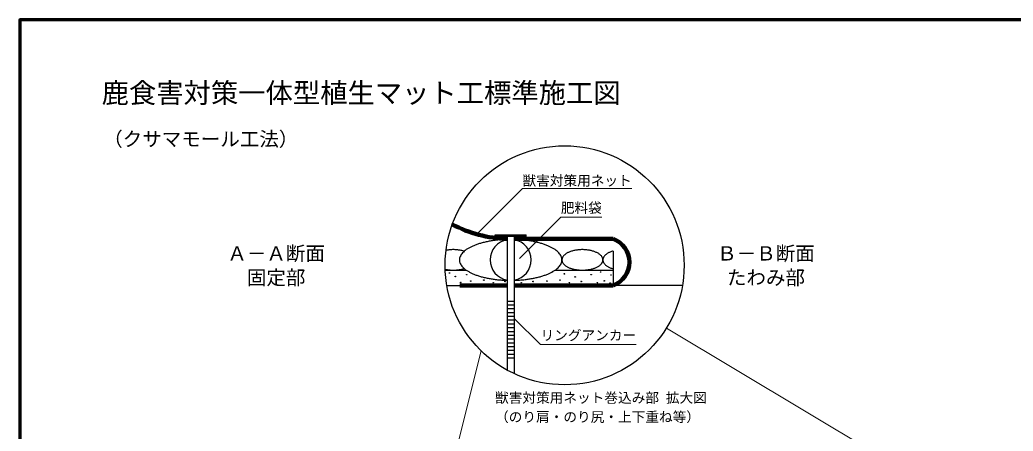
# Model space of a CAD drawing. Units: millimetres, scale not verified. Extents: x 200 to 8200, y 200 to 5838.
# Drawn here: x 200 to 5289, y 3631 to 5740 of the extents above; entities that cross this region are included whole.
import ezdxf
from ezdxf.enums import TextEntityAlignment as Align

# ---------------------------------------------------------------- set-up
doc = ezdxf.new("R2010")
doc.units = ezdxf.units.MM
doc.header["$LTSCALE"] = 20
for name, color, linetype, lineweight in [('C-STR', 7, 'Continuous', 25), ('C-STR-HTXT', 1, 'Continuous', 13), ('C-STR-TXT', 7, 'Continuous', 25), ('C-TTL', 2, 'Continuous', 70)]:
    doc.layers.add(name, color=color, linetype=linetype, lineweight=lineweight)
doc.layers.add('C-TTL-TXT', color=7, linetype='Continuous')
doc.styles.add('ＭＳ ゴシック', font='')
doc.styles.get('ＭＳ ゴシック').set_extended_font_data('MS Gothic')

msp = doc.modelspace()

# ---------------------------------------------------------------- linework, layer by layer
at = {"layer": 'C-STR'}
for p, q in [((2635.95, 4637.79), (2793.74, 4637.83)), ((2635.95, 4630.06), (2635.95, 4637.79)), ((2793.76, 4630.11), (2793.76, 4637.83)), ((2793.76, 4630.11), (2635.95, 4630.06)), ((2696.48, 4630.08), (2696.68, 3944.48)), ((2733.23, 4630.09), (2733.44, 3925.91)), ((3239.85, 4554.8), (3239.85, 4378.08)), ((2379.1, 4456.83), (2452.35, 4456.83)), ((2452.35, 4456.83), (2487.52, 4456.83)), ((2942.19, 4456.83), (3239.85, 4456.83)), ((2387.41, 4378.08), (2452.35, 4378.08)), ((2452.35, 4378.08), (2696.55, 4378.08)), ((3594.79, 4378.08), (3239.85, 4378.08)), ((2696.58, 4298.45), (2733.33, 4298.45)), ((2696.58, 4279.02), (2733.33, 4279.02)), ((2696.59, 4259.58), (2733.34, 4259.58)), ((2696.59, 4240.14), (2733.34, 4240.14)), ((2696.6, 4220.7), (2733.35, 4220.7)), ((2696.61, 4201.27), (2733.36, 4201.27)), ((2696.61, 4181.83), (2733.36, 4181.83)), ((2696.62, 4162.39), (2733.37, 4162.39)), ((2696.62, 4142.96), (2733.37, 4142.96)), ((2696.63, 4123.52), (2733.38, 4123.52)), ((2696.64, 4104.08), (2733.39, 4104.08)), ((2696.64, 4084.64), (2733.39, 4084.64)), ((2696.65, 4065.21), (2733.4, 4065.21)), ((2696.65, 4045.77), (2733.4, 4045.77)), ((2696.66, 4026.33), (2733.41, 4026.33)), ((2696.66, 4006.89), (2733.41, 4006.89))]:
    msp.add_line(p, q, dxfattribs=at)
at = {"layer": 'C-STR', "color": 1, "lineweight": 100}
for p, q in [((2733.23, 4617.24), (3239.85, 4617.24)), ((2454.33, 4378.08), (2696.55, 4378.08)), ((2733.3, 4378.08), (3239.85, 4378.08))]:
    msp.add_line(p, q, dxfattribs=at)
at = {"layer": 'C-STR', "color": 1, "lineweight": 13}
for p, q in [((3512.35, 4159.93), (4876.22, 3342.67)), ((2564.17, 4042.4), (2385.87, 3337.86))]:
    msp.add_line(p, q, dxfattribs=at)
at = {"layer": 'C-STR', "color": 1}
msp.add_circle((2991.1, 4481.58), 612.5, dxfattribs=at)
at = {"layer": 'C-STR'}
for centre in [(2401.37, 4442.24), (2489.63, 4433.68), (2928.74, 4447.33), (2989.85, 4437.78), (3126.93, 4433.68), (3175.65, 4447.33), (3228.67, 4431.84), (2431.18, 4423.96), (2458.93, 4393.52), (2510.16, 4400.66), (2577.2, 4405.8), (2625.34, 4392.57), (2686.03, 4398.56), (2768.82, 4392.57), (2829.51, 4398.56), (2900.55, 4400.66), (2967.59, 4405.8), (3015.73, 4392.57), (3044.97, 4421.87), (3076.42, 4398.56), (3159.21, 4392.57), (3194.06, 4401.9), (3224.31, 4390.42)]:
    msp.add_circle(centre, 1.57, dxfattribs=at)
at = {"layer": 'C-STR', "color": 1, "lineweight": 100}
for centre, radius, start, end in [((2715.45, 5258.3), 641.31, 242.12926, 268.30493), ((3195.53, 4497.66), 127.53, 290.33878, 69.66122)]:
    msp.add_arc(centre, radius, start, end, dxfattribs=at)
at = {"layer": 'C-STR'}
for centre, radius, start, end in [((2628.36, 4335.41), 267.23, 111.77238, 115.39241), ((2648.58, 4284.12), 322.36, 108.53125, 111.7278), ((2666.61, 4229.61), 379.77, 105.62913, 108.49659), ((2681.89, 4174.21), 437.25, 102.99034, 105.60227), ((2694.11, 4120.45), 492.38, 100.55516, 102.96972), ((2703.19, 4070.91), 542.74, 98.27556, 100.53966), ((2709.31, 4028.08), 586.01, 96.11195, 98.26438), ((2712.86, 3994.13), 620.14, 94.03069, 96.10453), ((2714.46, 3970.82), 643.5, 92.00225, 94.02669), ((2714.85, 3959.39), 654.94, 91.60689, 92.00147), ((2714.88, 3960.44), 653.89, 87.99693, 88.39131), ((2715.41, 3973.91), 640.41, 85.96843, 88.00263), ((2717.29, 3999.09), 615.16, 83.88707, 85.9777), ((2721.23, 4034.66), 579.38, 81.7233, 83.90037), ((2727.82, 4078.77), 534.78, 79.44349, 81.74129), ((2737.42, 4129.18), 483.46, 77.008, 79.46712), ((2750.16, 4183.4), 427.77, 74.36878, 77.03862), ((2765.93, 4238.83), 370.14, 71.46608, 74.4082), ((2784.37, 4292.95), 312.96, 68.22417, 71.51678), ((2804.88, 4343.51), 258.4, 64.54574, 68.28947), ((2416.67, 4384.07), 177.46, 100.3056, 100.79426), ((2418.86, 4371.83), 189.89, 97.62454, 100.29328), ((2420.13, 4362.13), 199.67, 95.03422, 97.6163), ((2420.7, 4355.47), 206.36, 92.50251, 95.02975), ((2420.84, 4352.21), 209.63, 89.99955, 92.50164), ((2420.85, 4352.51), 209.33, 87.49657, 90.00223), ((2421.04, 4356.35), 205.47, 84.96482, 87.50292), ((2421.71, 4363.55), 198.25, 82.37441, 84.97507), ((2423.11, 4373.71), 187.99, 79.69321, 82.38897), ((2510.78, 4503.24), 59.63, 146.08473, 155.92162), ((2425.47, 4386.32), 175.17, 76.88551, 79.71265), ((2525.02, 4493.36), 76.96, 137.60859, 145.89773), ((2428.9, 4400.72), 160.36, 73.91052, 76.91062), ((2542.68, 4476.87), 101.11, 130.54611, 137.45369), ((2433.45, 4416.21), 144.22, 72.44339, 73.94233), ((2562.85, 4452.86), 132.47, 124.65344, 130.42339), ((2584.54, 4420.98), 171.03, 119.68939, 124.55791), ((2606.71, 4381.53), 216.29, 115.4498, 119.61538), ((2826.68, 4388.6), 208.32, 60.3049, 64.62992), ((2848.85, 4426.84), 164.12, 55.33954, 60.41315), ((2870.36, 4457.41), 126.74, 49.44603, 55.47713), ((2890.18, 4480.13), 96.59, 42.38455, 49.61565), ((2907.32, 4495.44), 73.61, 33.91358, 42.5801), ((2920.92, 4504.34), 57.36, 23.88374, 34.10992), ((3020.86, 4500.06), 46.08, 136.94236, 143.7791), ((3028.06, 4493.2), 56.02, 130.84531, 136.84569), ((3035.81, 4484.09), 67.98, 125.48889, 130.76379), ((3043.73, 4472.82), 81.76, 120.75597, 125.42158), ((3051.46, 4459.65), 97.03, 116.53747, 120.70109), ((3058.68, 4444.99), 113.37, 112.73815, 116.49309), ((3065.12, 4429.41), 130.22, 109.27742, 112.70255), ((3070.58, 4413.58), 146.97, 106.08787, 109.24914), ((3074.95, 4398.22), 162.94, 103.11312, 106.06574), ((3078.19, 4384.07), 177.46, 100.3056, 103.09624), ((3080.37, 4371.83), 189.89, 97.62454, 100.29328), ((3081.64, 4362.13), 199.67, 95.03422, 97.6163), ((3082.21, 4355.47), 206.36, 92.50251, 95.02975), ((3082.35, 4352.21), 209.63, 89.99955, 92.50164), ((3082.36, 4352.51), 209.33, 87.49657, 90.00223), ((3082.55, 4356.35), 205.47, 84.96482, 87.50292), ((3083.22, 4363.55), 198.25, 82.37441, 84.97507), ((3084.63, 4373.71), 187.99, 79.69321, 82.38897), ((3086.98, 4386.32), 175.17, 76.88551, 79.71265), ((3090.41, 4400.72), 160.36, 73.91052, 76.91062), ((3094.96, 4416.21), 144.22, 70.72066, 73.94233), ((3100.6, 4432.05), 127.41, 67.25955, 70.76048), ((3107.18, 4447.51), 110.6, 63.45979, 67.30897), ((3114.51, 4461.96), 94.4, 59.24083, 63.52062), ((3122.3, 4474.84), 79.35, 54.50753, 59.31492), ((3130.21, 4485.77), 65.86, 49.15104, 54.59628), ((3137.89, 4494.5), 54.23, 43.05461, 49.25439), ((3144.97, 4500.99), 44.62, 36.10925, 43.1693), ((3230.86, 4500.06), 46.08, 136.94236, 143.7791), ((3238.06, 4493.2), 56.02, 130.84531, 136.84569), ((3245.81, 4484.09), 67.98, 125.48889, 130.76379), ((3253.73, 4472.82), 81.76, 120.75597, 125.42158), ((3261.46, 4459.65), 97.03, 116.53747, 120.70109), ((3268.68, 4444.99), 113.37, 112.73815, 116.49309), ((3275.12, 4429.41), 130.22, 109.27742, 112.70255), ((3280.58, 4413.58), 146.97, 106.08787, 109.24914), ((2495.3, 4509.28), 42.95, 167.61788, 179.9235), ((2494.88, 4509.34), 42.52, 180.01549, 192.44312), ((2499.46, 4510.32), 47.21, 192.40605, 204.02993), ((2500.7, 4507.93), 48.5, 156.12586, 167.43816), ((2508.79, 4514.33), 57.36, 203.88374, 214.10992), ((2522.39, 4523.23), 73.61, 213.91358, 222.5801), ((2904.69, 4525.3), 76.96, 317.60859, 325.89773), ((2918.93, 4515.43), 59.63, 326.08473, 335.92162), ((2929.01, 4510.73), 48.5, 336.12586, 347.43816), ((2930.25, 4508.34), 47.21, 12.40605, 24.02993), ((2934.83, 4509.32), 42.52, 0.01549, 12.44312), ((2934.41, 4509.39), 42.95, 347.61788, 359.9235), ((3003.94, 4509.32), 26.59, 170.05423, 179.96474), ((3003.79, 4509.34), 26.44, 180.00711, 189.97393), ((3005.87, 4508.93), 28.55, 160.53163, 169.96548), ((3005.43, 4509.62), 28.1, 189.95796, 199.54493), ((3009.47, 4507.59), 32.39, 151.75802, 160.418), ((3008.76, 4510.76), 31.62, 199.47579, 208.34819), ((3014.55, 4504.77), 38.21, 143.8896, 151.63954), ((3013.61, 4513.3), 37.1, 208.24439, 216.22647), ((3019.74, 4517.67), 44.62, 216.10924, 223.1693), ((3026.81, 4524.16), 54.23, 223.05461, 229.25439), ((3034.5, 4532.9), 65.86, 229.15104, 234.59628), ((3042.41, 4543.82), 79.35, 234.50753, 239.31492), ((3120.98, 4545.84), 81.76, 300.75597, 305.42158), ((3128.9, 4534.57), 67.98, 305.48889, 310.76379), ((3136.65, 4525.46), 56.02, 310.84531, 316.84569), ((3143.85, 4518.6), 46.08, 316.94236, 323.7791), ((3151.1, 4505.36), 37.1, 28.24439, 36.22647), ((3150.16, 4513.89), 38.21, 323.8896, 331.63954), ((3155.95, 4507.91), 31.62, 19.47579, 28.34819), ((3155.24, 4511.07), 32.39, 331.75802, 340.418), ((3159.28, 4509.05), 28.1, 9.95796, 19.54493), ((3158.84, 4509.73), 28.55, 340.53163, 349.96548), ((3160.92, 4509.33), 26.44, 0.00711, 9.97393), ((3160.77, 4509.35), 26.59, 350.05423, 359.96474), ((3213.94, 4509.32), 26.59, 170.05423, 179.96474), ((3213.79, 4509.34), 26.44, 180.00711, 189.97393), ((3215.87, 4508.93), 28.55, 160.53163, 169.96548), ((3215.43, 4509.62), 28.1, 189.95796, 199.54493), ((3219.47, 4507.59), 32.39, 151.75802, 160.418), ((3218.76, 4510.76), 31.62, 199.47579, 208.34819), ((3224.55, 4504.77), 38.21, 143.8896, 151.63954), ((3223.61, 4513.3), 37.1, 208.24439, 216.22647), ((3229.74, 4517.67), 44.62, 216.10924, 223.1693), ((3236.81, 4524.16), 54.23, 223.05461, 229.25439), ((3244.5, 4532.9), 65.86, 229.15104, 234.59628), ((3252.41, 4543.82), 79.35, 234.50753, 239.31492), ((2416.21, 4632.35), 175.17, 257.71682, 259.71265), ((2418.56, 4644.95), 187.99, 259.69321, 262.38897), ((2419.97, 4655.12), 198.25, 262.37441, 264.97507), ((2420.64, 4662.31), 205.47, 264.96482, 267.50292), ((2420.83, 4666.16), 209.33, 267.49657, 270.00223), ((2420.84, 4666.46), 209.63, 269.99955, 272.50164), ((2420.98, 4663.19), 206.36, 272.50251, 275.02975), ((2421.55, 4656.53), 199.67, 275.03422, 277.6163), ((2422.82, 4646.83), 189.89, 277.62454, 280.29328), ((2425, 4634.59), 177.46, 280.3056, 283.09624), ((2428.25, 4620.44), 162.94, 283.11312, 286.06574), ((2539.53, 4538.53), 96.59, 222.38455, 229.61565), ((2432.61, 4605.08), 146.97, 286.08787, 287.55845), ((2559.35, 4561.26), 126.74, 229.44603, 235.47713), ((2580.86, 4591.83), 164.12, 235.33954, 240.41315), ((2603.02, 4630.07), 208.32, 240.3049, 244.62992), ((2624.83, 4675.16), 258.4, 244.54574, 248.28947), ((2645.34, 4725.71), 312.96, 248.22417, 251.51678), ((2663.78, 4779.84), 370.14, 251.46608, 254.4082), ((2763.1, 4789.05), 379.77, 285.62913, 288.49659), ((2781.13, 4734.54), 322.36, 288.53125, 291.7278), ((2801.35, 4683.25), 267.23, 291.77238, 295.39241), ((2823, 4637.14), 216.29, 295.4498, 299.61538), ((2845.17, 4597.69), 171.03, 299.68939, 304.55791), ((2866.86, 4565.81), 132.47, 304.65344, 310.4234), ((2887.03, 4541.79), 101.11, 310.54611, 317.45369), ((3050.2, 4556.71), 94.4, 239.24083, 243.52062), ((3057.53, 4571.15), 110.6, 243.45979, 247.30897), ((3064.11, 4586.62), 127.41, 247.25955, 250.76048), ((3069.74, 4602.46), 144.22, 250.72066, 253.94233), ((3074.3, 4617.95), 160.36, 253.91052, 256.91062), ((3077.72, 4632.35), 175.17, 256.88551, 259.71265), ((3080.08, 4644.95), 187.99, 259.69321, 262.38897), ((3081.49, 4655.12), 198.25, 262.37441, 264.97507), ((3082.15, 4662.31), 205.47, 264.96482, 267.50292), ((3082.35, 4666.16), 209.33, 267.49657, 270.00223), ((3082.36, 4666.46), 209.63, 269.99955, 272.50164), ((3082.5, 4663.19), 206.36, 272.50251, 275.02975), ((3083.07, 4656.53), 199.67, 275.03422, 277.6163), ((3084.34, 4646.83), 189.89, 277.62454, 280.29328), ((3086.52, 4634.59), 177.46, 280.3056, 283.09624), ((3089.76, 4620.44), 162.94, 283.11312, 286.06574), ((3094.13, 4605.08), 146.97, 286.08787, 289.24914), ((3099.59, 4589.25), 130.22, 289.27742, 292.70255), ((3106.03, 4573.68), 113.37, 292.73815, 296.49309), ((3113.25, 4559.02), 97.03, 296.53747, 300.70109), ((3260.2, 4556.71), 94.4, 239.24083, 243.52062), ((3267.53, 4571.15), 110.6, 243.45979, 247.30897), ((3274.11, 4586.62), 127.41, 247.25955, 250.76048), ((3279.74, 4602.46), 144.22, 250.72066, 253.94233), ((2679.55, 4835.27), 427.77, 254.36878, 257.03862), ((2692.29, 4889.48), 483.46, 257.008, 259.46712), ((2701.89, 4939.9), 534.78, 259.44349, 261.74129), ((2708.48, 4984.01), 579.38, 261.7233, 263.90037), ((2712.42, 5019.58), 615.16, 263.88707, 265.9777), ((2714.3, 5044.76), 640.41, 265.96843, 268.00263), ((2714.83, 5058.23), 653.89, 267.99693, 268.39759), ((2714.86, 5059.27), 654.94, 271.61316, 272.00147), ((2715.25, 5047.84), 643.5, 272.00225, 274.02669), ((2716.85, 5024.54), 620.14, 274.03069, 276.10453), ((2720.4, 4990.59), 586.01, 276.11195, 278.26438), ((2726.52, 4947.75), 542.74, 278.27556, 280.53966), ((2735.6, 4898.22), 492.38, 280.55516, 282.96972), ((2747.82, 4844.46), 437.25, 282.99034, 285.60227)]:
    msp.add_arc(centre, radius, start, end, dxfattribs=at)
at = {"layer": 'C-STR', "color": 3}
for start, end in [(100.0758, 259.95822), (280.11553, 79.91848)]:
    msp.add_arc((2714.85, 4509.33), 105, start, end, dxfattribs=at)
at = {"layer": 'C-STR-HTXT'}
for p, q in [((2775.06, 4874.72), (2541.99, 4640.9)), ((2775.06, 4874.72), (3335.06, 4874.72)), ((2971.69, 4728.17), (2760.04, 4515.84)), ((2971.69, 4728.17), (3181.69, 4728.17)), ((2733.35, 4209.37), (2867.51, 4074.78)), ((2867.51, 4074.78), (3357.51, 4074.78))]:
    msp.add_line(p, q, dxfattribs=at)
at = {"layer": 'C-TTL'}
msp.add_lwpolyline([(200, 200), (8200, 200), (8200, 5740), (200, 5740)], close=True, dxfattribs=at)

# ---------------------------------------------------------------- texts
at = {"layer": 'C-STR-HTXT', "color": 7, "style": 'ＭＳ ゴシック'}
for s, p in [('獣害対策用ネット', (2775.06, 4874.72)), ('肥料袋', (2971.69, 4735.17)), ('リングアンカー', (2867.51, 4081.78))]:
    msp.add_text(s, height=51.32, dxfattribs=at).set_placement(p, align=Align.BOTTOM_LEFT)
at = {"layer": 'C-STR-TXT', "style": 'ＭＳ ゴシック'}
for s, p in [('獣害対策用ネット巻込み部 拡大図', (2634.75, 3761.5)), ('（のり肩・のり尻・上下重ね等）', (2634.75, 3663.22))]:
    msp.add_text(s, height=51.32, dxfattribs=at).set_placement(p, align=Align.BOTTOM_LEFT)
at = {"layer": 'C-TTL-TXT', "color": 3, "style": 'ＭＳ ゴシック'}
for s, height, p in [('鹿食害対策一体型植生マット工標準施工図', 102.6, (619.04, 5283.27)), ('（クサマモール工法）', 73.31, (627.04, 5070.27))]:
    msp.add_text(s, height=height, dxfattribs=at).set_placement(p, align=Align.BOTTOM_LEFT)
at = {"layer": 'C-TTL-TXT', "style": 'ＭＳ ゴシック'}
for s, p in [('Ａ－Ａ断面', (1263.14, 4484.06)), ('Ｂ－Ｂ断面', (3772.68, 4484.06)), ('固定部', (1363.14, 4360.03)), ('たわみ部', (3822.68, 4360.03))]:
    msp.add_text(s, height=73.31, dxfattribs=at).set_placement(p, align=Align.BOTTOM_LEFT)

doc.saveas('drawing.dxf')
